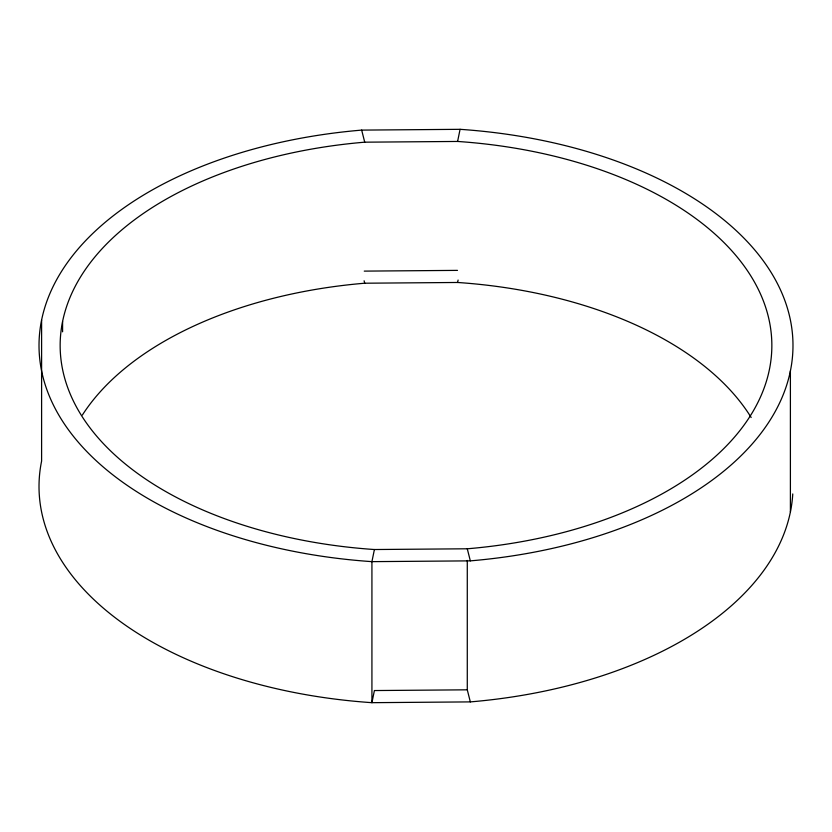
<?xml version="1.0" encoding="UTF-8"?>
<svg xmlns="http://www.w3.org/2000/svg" width="832" height="832" viewBox="0 0 832 832"><rect width="100%" height="100%" fill="white"/><g stroke="black" fill="none" stroke-linecap="round" stroke-linejoin="round"><path stroke-width="1.25" d="M374.4 549.526L467.282 548.787A355.857 205.452 0 0 0 771.815 342.67A355.857 205.452 0 0 0 457.6 141.45L364.718 142.178A355.857 205.452 0 0 0 60.185 348.306A355.857 205.452 0 0 0 374.4 549.526L371.925 561.642L371.925 702.676L470.33 701.896A376.99 217.651 0 0 0 792.761 493.938M457.6 141.45L460.075 129.324L361.67 130.104A376.99 217.651 0 0 0 39.052 348.473A376.99 217.651 0 0 0 371.925 561.642L470.33 560.862A376.99 217.651 0 0 0 792.948 342.503A376.99 217.651 0 0 0 460.075 129.324M751.161 417.477A355.857 205.452 0 0 0 457.6 282.474L458.099 280.051M364.26 271.118L457.486 270.379M82.378 415.033A355.857 205.452 0 0 1 364.718 283.213L457.6 282.474M470.33 701.896L467.282 689.822L374.4 690.55L371.925 702.676A376.99 217.651 0 0 1 41.6 461.074L41.6 320.039M361.67 130.104L364.718 142.178M467.282 548.787L470.33 560.862M364.104 280.79L364.718 283.213M790.4 370.926L790.4 511.961M467.282 560.435L467.282 689.822M62.587 321.464L62.587 331.822"/></g></svg>
